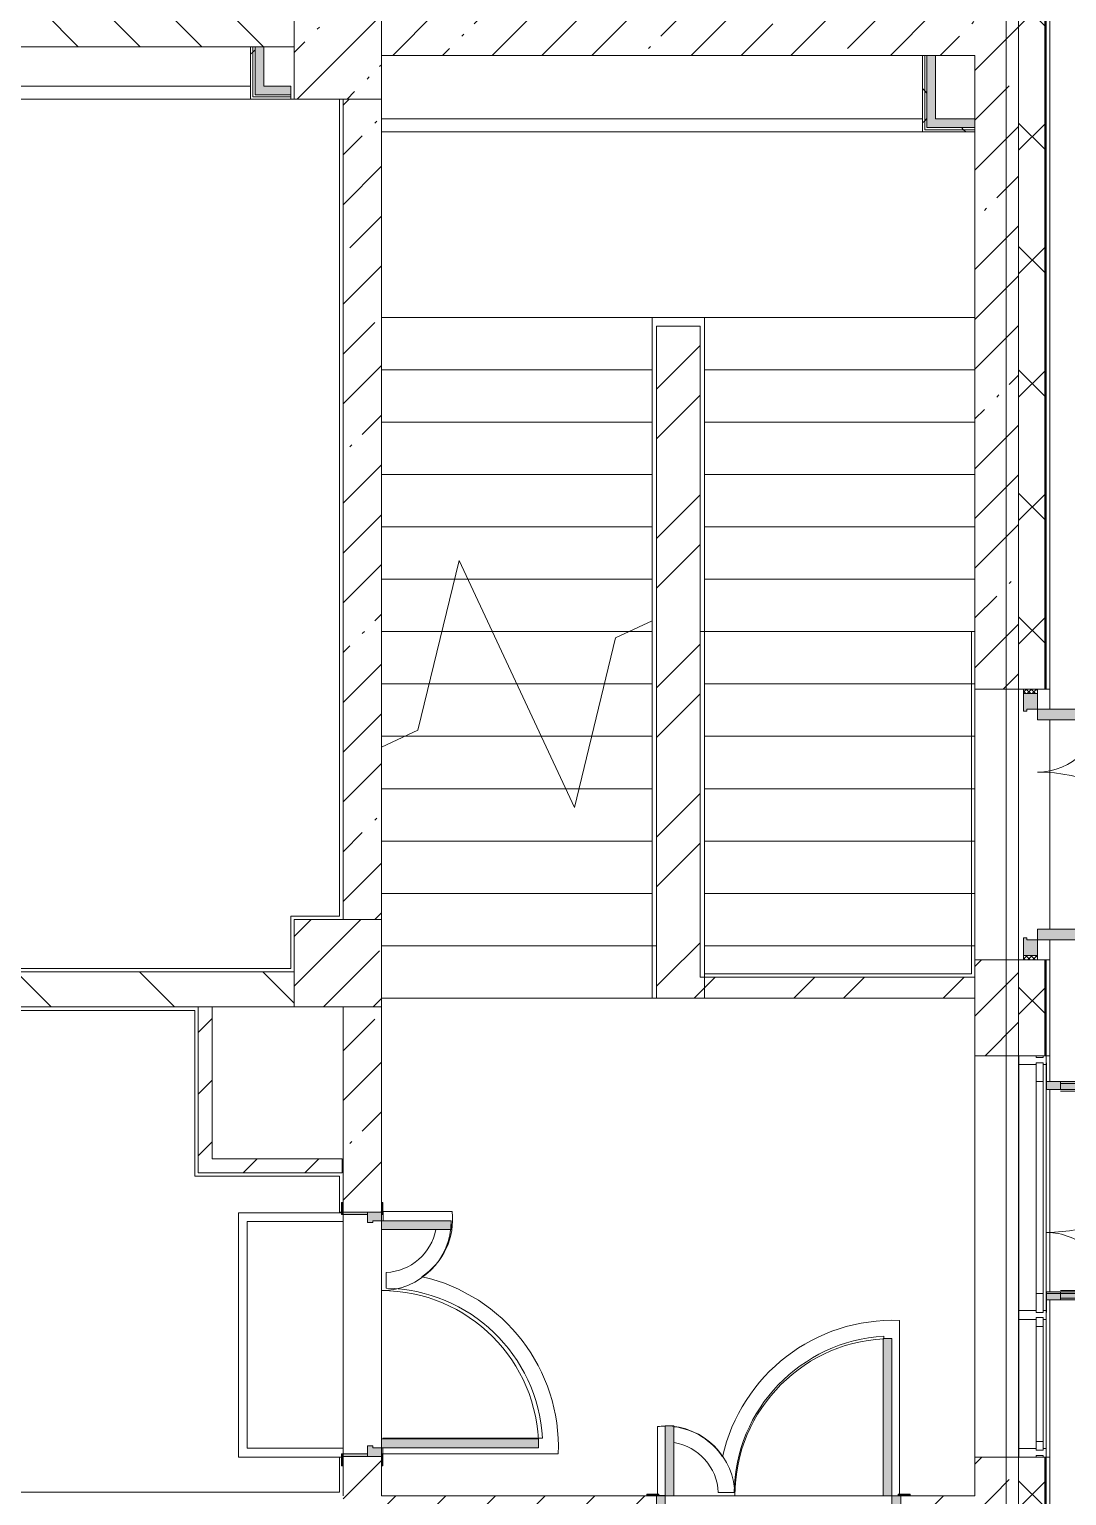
# Model space of a CAD drawing. Header units: millimetres. Extents: x -4196 to 190310, y -8553 to 29000.
# Drawn here: x 178759 to 184702, y 10600 to 19000 of the extents above; entities that cross this region are included whole.
import ezdxf

# ---------------------------------------------------------------- set-up
doc = ezdxf.new("R2010")
doc.units = ezdxf.units.MM
for name, color, linetype, lineweight, true_color in [('A-DETL-GENF-10', 7, 'Continuous', 5, 0xe2e2e2), ('A-DETL-GENF-9', 7, 'Continuous', 5, 0xaaaaaa), ('A-DOOR-1', 7, 'Continuous', 5, 0xaaaaaa), ('A-DOOR-2', 7, 'Continuous', 5, 0xe2e2e2), ('A-DOOR-FRAM-1', 7, 'Continuous', 5, 0xe2e2e2), ('A-DOOR-FRAM-2', 7, 'Continuous', 5, 0xaaaaaa), ('A-FLOR-1', 7, 'Continuous', 5, 0xaaaaaa), ('I-WALL-1', 7, 'Continuous', 5, 0xe7e7e7)]:
    doc.layers.add(name, color=color, linetype=linetype, lineweight=lineweight, true_color=true_color)
for name, color, linetype, lineweight in [('A-GLAZ-1', 7, 'Continuous', 5), ('A-GLAZ-CWMG-2', 7, 'Continuous', 5), ('A-WALL', 7, 'Continuous', 9), ('A-WALL-4', 7, 'Continuous', 5), ('I-WALL-3', 7, 'Continuous', 5), ('S-COLS-2', 7, 'Continuous', 5), ('S-STRS-3', 7, 'Continuous', 5), ('S-STRS-MBND-2', 7, 'Continuous', 5), ('Оси', 7, 'Continuous', 9)]:
    doc.layers.add(name, color=color, linetype=linetype, lineweight=lineweight)
pattern_1 = [(45, (59346.5, 0), (-285.1231, 285.1231), []), (45, (59631.6, 0), (-285.1231, 285.1231), [504.031, -100.806, 16.764, -84.042])]
pattern_2 = [(45, (59346.5, 0), (-427.6843, 427.6843), []), (45, (59631.6, 0), (-427.6843, 427.6843), [])]
pattern_3 = [(45, (59346.5, 0), (-176.7767, 176.7767), [])]
pattern_4 = [(45, (59346.5, 0), (-530.33, 530.33), []), (135, (59346.5, 0), (-530.33, -530.33), [])]

# ---------------------------------------------------------------- blocks, each defined once
blk = doc.blocks.new('110_Дверь_СКБ_2Ст - Д-5_п_ Из игровой в коридор-32679362-1_6_1_птичка')
at = {"layer": 'A-DOOR-2'}
for points in [[(616.3, 110), (662.5, 110), (662.5, 1010), (612.5, 1010), (612.5, 110)], [(-637.5, 110), (-587.5, 110), (-591.3, 510), (-637.5, 506), (-637.5, 111.5)], [(712.5, -110), (712.5, 30), (697.5, 27.7), (697.5, -110)]]:
    blk.add_hatch(color=256, dxfattribs=at).paths.add_polyline_path(points)
h = blk.add_hatch(color=256, dxfattribs=at)
h.paths.add_polyline_path([(652.5, 30), (712.5, 30), (712.5, 110), (662.5, 108.5), (662.5, 60), (652.5, 60)])
h.paths.add_polyline_path([(-643.3, 30), (-627.5, 30), (-627.5, 60), (-637.5, 60), (-637.5, 110), (-687.5, 110), (-687.5, 30), (-672.5, 30)])
at = {"layer": 'A-DOOR-FRAM-1'}
for points in [[(-681.3, 110), (-672.5, 112.1), (-672.5, 118), (-742.5, 118), (-742.5, 110), (-687.5, 110)], [(717.5, 110), (767.5, 110), (767.5, 118), (697.5, 118), (697.5, 110), (712.5, 110)], [(-672.5, -110), (-672.5, 30), (-687.5, 30), (-687.5, -110)], [(-672.5, -118), (-672.5, -110), (-742.5, -110), (-742.5, -118), (-687.5, -118)], [(762.5, -118), (767.5, -118), (762.5, -110), (697.5, -110), (697.5, -118), (750.3, -118)]]:
    blk.add_hatch(color=256, dxfattribs=at).paths.add_polyline_path(points)
at = {"layer": 'A-DOOR-1'}
for p, q in [((662.5, 1010), (612.5, 1010)), ((612.5, 1010), (612.5, 110)), ((662.5, 110), (662.5, 1010)), ((-637.5, 510), (-637.5, 110)), ((-587.5, 510), (-637.5, 510)), ((-587.5, 110), (-587.5, 510)), ((-637.5, 110), (-587.5, 110)), ((612.5, 110), (662.5, 110))]:
    blk.add_line(p, q, dxfattribs=at)
for centre, radius, start, end in [((662.5, 110), 900, 90, 180), ((-637.5, 110), 400, 360, 90)]:
    blk.add_arc(centre, radius, start, end, dxfattribs=at)
at = {"layer": 'A-DOOR-FRAM-2'}
for p, q in [((-672.5, 118), (-742.5, 118)), ((-742.5, 118), (-742.5, 110)), ((-742.5, 110), (-672.5, 110)), ((-637.5, 110), (-687.5, 110)), ((-687.5, 110), (-687.5, 30)), ((-672.5, 110), (-672.5, 118)), ((-637.5, 60), (-637.5, 110)), ((662.5, 110), (662.5, 60)), ((712.5, 110), (662.5, 110)), ((767.5, 118), (697.5, 118)), ((697.5, 118), (697.5, 110)), ((697.5, 110), (767.5, 110)), ((712.5, 30), (712.5, 110)), ((767.5, 110), (767.5, 118)), ((-687.5, 30), (-627.5, 30)), ((-672.5, 30), (-687.5, 30)), ((-687.5, 30), (-687.5, -110)), ((-672.5, -110), (-672.5, 30)), ((-627.5, 60), (-637.5, 60)), ((-627.5, 30), (-627.5, 60)), ((662.5, 60), (652.5, 60)), ((652.5, 60), (652.5, 30)), ((652.5, 30), (712.5, 30)), ((712.5, 30), (697.5, 30)), ((697.5, 30), (697.5, -110)), ((712.5, -110), (712.5, 30)), ((-672.5, -110), (-742.5, -110)), ((-742.5, -110), (-742.5, -118)), ((-742.5, -118), (-672.5, -118)), ((-687.5, -110), (-672.5, -110)), ((-672.5, -118), (-672.5, -110)), ((697.5, -110), (712.5, -110)), ((767.5, -110), (697.5, -110)), ((697.5, -110), (697.5, -118)), ((697.5, -118), (767.5, -118)), ((767.5, -118), (767.5, -110))]:
    blk.add_line(p, q, dxfattribs=at)
blk = doc.blocks.new('110_Дверь_СКБ_2Ст - Д-1_л_Лестничная клетка EIS60 2-V113-1_6_1_птичка')
at = {"layer": 'A-DOOR-2'}
for points in [[(662.5, 475.4), (662.5, 1010), (612.5, 1010), (612.5, 110), (662.5, 110), (662.5, 317.5)], [(-587.5, 466.9), (-587.5, 510), (-637.5, 510), (-637.5, 110), (-587.5, 110), (-587.5, 317.5)], [(712.5, 30), (697.5, 30), (697.5, -110), (712.5, -110)]]:
    blk.add_hatch(color=256, dxfattribs=at).paths.add_polyline_path(points)
h = blk.add_hatch(color=256, dxfattribs=at)
h.paths.add_polyline_path([(712.5, 110), (662.5, 110), (662.5, 60), (652.5, 60), (652.5, 30), (712.5, 30)])
h.paths.add_polyline_path([(-627.5, 30), (-632.5, 60), (-637.5, 60), (-637.5, 110), (-687.5, 110), (-682.5, 30), (-632.5, 30)])
at = {"layer": 'A-DOOR-FRAM-1'}
for points in [[(-672.5, 118), (-742.5, 118), (-742.5, 110), (-672.5, 112.8)], [(767.5, 117.5), (767.5, 118), (697.5, 117.5), (697.7, 110), (767.5, 110)], [(-672.5, 30), (-687.5, 30), (-682.5, -110), (-672.5, -110)], [(-672.5, -118), (-672.5, -110), (-742.5, -110), (-742.5, -118), (-681.8, -118)], [(767.5, -110), (697.5, -110), (697.5, -118), (767.5, -118)]]:
    blk.add_hatch(color=256, dxfattribs=at).paths.add_polyline_path(points)
at = {"layer": 'A-DOOR-1'}
for p, q in [((662.5, 1010), (612.5, 1010)), ((612.5, 1010), (612.5, 110)), ((662.5, 110), (662.5, 1010)), ((-637.5, 510), (-637.5, 110)), ((-587.5, 510), (-637.5, 510)), ((-587.5, 110), (-587.5, 510)), ((-637.5, 110), (-587.5, 110)), ((612.5, 110), (662.5, 110))]:
    blk.add_line(p, q, dxfattribs=at)
for centre, radius, start, end in [((662.5, 110), 900, 90, 180), ((-637.5, 110), 400, 360, 90)]:
    blk.add_arc(centre, radius, start, end, dxfattribs=at)
at = {"layer": 'A-DOOR-FRAM-2'}
for p, q in [((-672.5, 118), (-742.5, 118)), ((-742.5, 118), (-742.5, 110)), ((-742.5, 110), (-672.5, 110)), ((-637.5, 110), (-687.5, 110)), ((-687.5, 110), (-687.5, 30)), ((-672.5, 110), (-672.5, 118)), ((-637.5, 60), (-637.5, 110)), ((662.5, 110), (662.5, 60)), ((712.5, 110), (662.5, 110)), ((767.5, 118), (697.5, 118)), ((697.5, 118), (697.5, 110)), ((697.5, 110), (767.5, 110)), ((712.5, 30), (712.5, 110)), ((767.5, 110), (767.5, 118)), ((-687.5, 30), (-627.5, 30)), ((-672.5, 30), (-687.5, 30)), ((-687.5, 30), (-687.5, -110)), ((-672.5, -110), (-672.5, 30)), ((-627.5, 60), (-637.5, 60)), ((-627.5, 30), (-627.5, 60)), ((662.5, 60), (652.5, 60)), ((652.5, 60), (652.5, 30)), ((652.5, 30), (712.5, 30)), ((712.5, 30), (697.5, 30)), ((697.5, 30), (697.5, -110)), ((712.5, -110), (712.5, 30)), ((-672.5, -110), (-742.5, -110)), ((-742.5, -110), (-742.5, -118)), ((-742.5, -118), (-672.5, -118)), ((-687.5, -110), (-672.5, -110)), ((-672.5, -118), (-672.5, -110)), ((697.5, -110), (712.5, -110)), ((767.5, -110), (697.5, -110)), ((697.5, -110), (697.5, -118)), ((697.5, -118), (767.5, -118)), ((767.5, -118), (767.5, -110))]:
    blk.add_line(p, q, dxfattribs=at)
blk = doc.blocks.new('110_Дверь_СКБ_2Ст_Наружная - ДН-3_1_л__ Двухстворчатая 1200 х2900 из подвала EI30-23667726-1_6_1_птичка')
at = {"layer": 'A-DOOR-1'}
h = blk.add_hatch(dxfattribs=at)
h.set_pattern_fill('FP_195', color=256, style=0, pattern_type=2)
h.set_pattern_definition([(135, (1526.41, 143.685), (-14.14214, -14.14214), []), (225, (1526.41, 143.685), (14.14214, -14.14214), [])])
h.paths.add_polyline_path([(794.5, 29), (769.5, 29), (769.9, -51), (794.5, -51), (794.5, -31)])
at = {"layer": 'A-DOOR-2'}
for points in [[(679.5, 196.4), (679.5, 989), (619.5, 989), (619.5, 29), (679.5, 31), (679.5, 101)], [(-580.5, 79.1), (-580.5, 389), (-640.5, 389), (-640.5, 29), (-580.5, 31), (-580.5, 79)]]:
    blk.add_hatch(color=256, dxfattribs=at).paths.add_polyline_path(points)
h = blk.add_hatch(color=256, dxfattribs=at)
h.paths.add_polyline_path([(769.5, -39.6), (769.5, 29), (679.5, 29), (679.5, -31), (669.5, -31), (669.5, -51), (769.5, -50.6)])
h.paths.add_polyline_path([(-630.5, -51), (-630.5, -31), (-640.5, -31), (-640.5, 29), (-730.5, 29), (-730.5, -51), (-640.5, -51)])
at = {"layer": 'A-DOOR-FRAM-2'}
h = blk.add_hatch(dxfattribs=at)
h.set_pattern_fill('FP_196', color=256, style=0, pattern_type=2)
h.set_pattern_definition([(45, (-596.384, 143.685), (-14.1421, 14.1421), []), (135, (-596.384, 143.685), (-14.1421, -14.1421), [])])
h.paths.add_polyline_path([(-730.5, -51), (-730.5, 29), (-755.5, 29), (-755.5, -51)])
at = {"layer": 'A-DOOR-1'}
for p, q in [((679.5, 989), (619.5, 989)), ((619.5, 989), (619.5, 29)), ((679.5, 29), (679.5, 989)), ((-640.5, 389), (-640.5, 29)), ((-580.5, 389), (-640.5, 389)), ((-580.5, 29), (-580.5, 389)), ((-640.5, 29), (-580.5, 29)), ((619.5, 29), (679.5, 29))]:
    blk.add_line(p, q, dxfattribs=at)
for centre, radius, start, end in [((679.5, 29), 960, 90, 180), ((-640.5, 29), 360, 0, 90)]:
    blk.add_arc(centre, radius, start, end, dxfattribs=at)
at = {"layer": 'A-DOOR-FRAM-2'}
for p, q in [((-730.5, 29), (-755.5, 29)), ((-755.5, 29), (-755.5, -51)), ((-640.5, 29), (-730.5, 29)), ((-730.5, 29), (-730.5, -51)), ((-730.5, -51), (-730.5, 29)), ((-640.5, -31), (-640.5, 29)), ((679.5, 29), (679.5, -31)), ((769.5, 29), (679.5, 29)), ((769.5, -51), (769.5, 29)), ((794.5, 29), (769.5, 29)), ((769.5, 29), (769.5, -51)), ((794.5, -51), (794.5, 29)), ((-755.5, -51), (-730.5, -51)), ((-730.5, -51), (-630.5, -51)), ((-630.5, -31), (-640.5, -31)), ((-630.5, -51), (-630.5, -31)), ((679.5, -31), (669.5, -31)), ((669.5, -31), (669.5, -51)), ((669.5, -51), (769.5, -51)), ((769.5, -51), (794.5, -51))]:
    blk.add_line(p, q, dxfattribs=at)
blk = doc.blocks.new('PNS_Панель прямоугольная - Нр_Стекло - 40мм-24160822-1_6_1_птичка')
at = {"layer": 'A-GLAZ-1'}
for p, q in [((-380, 0), (-380, 40)), ((-380, 40), (-330, 40)), ((-330, 40), (330, 40)), ((-330, 40), (-330, 0)), ((380, 40), (330, 40)), ((330, 40), (330, 0)), ((380, 0), (380, 40)), ((-330, 0), (-380, 0)), ((-330, 0), (330, 0)), ((330, 0), (380, 0))]:
    blk.add_line(p, q, dxfattribs=at)
blk = doc.blocks.new('Прямоугольный импост - Импост структурный с накладкой - 160мм-23689442-1_6_1_птичка')
at = {"layer": 'A-GLAZ-CWMG-2'}
for p, q in [((125081, 11610), (125081, 10870)), ((125238, 11610), (125238, 10870))]:
    blk.add_line(p, q, dxfattribs=at)
blk = doc.blocks.new('Прямоугольный импост - Импост структурный с накладкой - 160мм-18691760-1_6_1_птичка')
at = {"layer": 'A-GLAZ-CWMG-2'}
for p, q in [((-50, 0), (-50, 17)), ((-50, 17), (0, 17)), ((0, 0), (-10, 0)), ((-10, 0), (-10, -40)), ((0, 17), (0, 0)), ((-50, -140), (-50, -40)), ((-10, -40), (0, -40)), ((0, -40), (0, -140)), ((0, -140), (-50, -140))]:
    blk.add_line(p, q, dxfattribs=at)
blk = doc.blocks.new('Дверь_Витражная_СКБ_2Ст - ВН-6-31912847-1_6_1_птичка')
at = {"layer": 'A-DETL-GENF-10'}
for points in [[(-643, -39), (-643, -370), (-598, -370), (-598, -20), (-643, -20)], [(562, -20), (562, -884), (607, -884), (607, -20)], [(607, -17), (607, -20), (705, -17)]]:
    blk.add_hatch(color=256, dxfattribs=at).paths.add_polyline_path(points)
at = {"layer": 'A-DETL-GENF-9'}
for p, q in [((-607, -20), (-715, -20)), ((-715, -20), (-607, -20)), ((-598, -20), (-643, -20)), ((-643, -370), (-643, -20)), ((-598, -20), (-643, -20)), ((-643, -20), (-643, -370)), ((-598, -370), (-598, -20)), ((-598, -370), (-598, -20)), ((562, -20), (607, -20)), ((562, -884), (562, -20)), ((562, -20), (562, -884)), ((607, -20), (562, -20)), ((607, -884), (607, -20)), ((607, -884), (607, -20)), ((607, -20), (715, -20)), ((607, -20), (715, -20)), ((-643, -100), (-598, -100)), ((-633, -290), (-633, -100)), ((-589, -290), (-589, -100)), ((553, -804), (553, -100)), ((607, -100), (562, -100)), ((597, -804), (597, -100)), ((-643, -290), (-598, -290)), ((-643, -370), (-598, -370)), ((-643, -370), (-598, -370)), ((607, -804), (562, -804)), ((607, -884), (562, -884)), ((562, -884), (607, -884))]:
    blk.add_line(p, q, dxfattribs=at)
at = {"layer": 'A-DOOR-1'}
for p, q in [((-715, 40), (-607, 40)), ((-715, 0), (-715, 40)), ((-607, 40), (-607, 0)), ((607, 40), (715, 40)), ((607, 0), (607, 40)), ((715, 40), (715, 0)), ((-607, 0), (-715, 0)), ((-607, -370), (-607, -20)), ((715, 0), (607, 0)), ((607, -884), (607, -20))]:
    blk.add_line(p, q, dxfattribs=at)
for centre, radius, start, end in [((-607, -20), 350, 270, 0), ((607, -20), 864, 180, 270)]:
    blk.add_arc(centre, radius, start, end, dxfattribs=at)
blk = doc.blocks.new('Прямоугольный импост - Импост структурный с накладкой - 160мм-23689444-1_6_1_птичка')
at = {"layer": 'A-GLAZ-CWMG-2'}
for p, q in [((125081, 13070), (125081, 11660)), ((125238, 13070), (125238, 11660)), ((125181, 12972), (125181, 11758)), ((125221, 12972), (125221, 11758))]:
    blk.add_line(p, q, dxfattribs=at)
blk = doc.blocks.new('Прямоугольный импост - Импост структурный с накладкой - 160мм-22960522-1_6_1_птичка')
at = {"layer": 'A-GLAZ-CWMG-2'}
for p, q in [((-25, 0), (-25, 17)), ((-25, 17), (25, 17)), ((25, 17), (25, 0)), ((-25, -140), (-25, -40)), ((25, -40), (25, -140)), ((25, -140), (-25, -140))]:
    blk.add_line(p, q, dxfattribs=at)
blk = doc.blocks.new('Прямоугольный импост - Импост структурный с накладкой - 160мм-18691766-1_6_1_птичка')
at = {"layer": 'A-GLAZ-CWMG-2'}
for p, q in [((0, 17), (-50, 17)), ((-50, 17), (-50, 0)), ((-10, -40), (-10, 0)), ((-10, 0), (0, 0)), ((0, 0), (0, 17)), ((-50, -40), (-50, -140)), ((0, -40), (-10, -40)), ((0, -140), (0, -40)), ((-50, -140), (0, -140))]:
    blk.add_line(p, q, dxfattribs=at)
blk = doc.blocks.new('BSC_Колонна _Прямоугольная - 500х500-V160-1_6_1_птичка')
at = {"layer": 'S-COLS-2'}
h = blk.add_hatch(dxfattribs=at)
h.set_pattern_fill('FP_199', color=256, style=0, pattern_type=2)
h.set_pattern_definition([(45, (-121180, -18850), (-285.1231, 285.1231), []), (45, (-120894.88, -18850), (-285.1231, 285.1231), [504.031, -100.806, 16.764, -84.042])])
h.paths.add_polyline_path([(230, -250), (250, -250), (250, 250), (-250, 250), (-250, -250), (30, -250)])
for p, q in [((250, 250), (-250, 250)), ((-250, 250), (-250, -250)), ((250, -250), (250, 250)), ((-250, -250), (250, -250))]:
    blk.add_line(p, q, dxfattribs=at)
blk = doc.blocks.new('BSC_Колонна _Прямоугольная - 500х500-22291386-1_6_1_птичка')
at = {"layer": 'S-COLS-2'}
h = blk.add_hatch(dxfattribs=at)
h.set_pattern_fill('FP_200', color=256, style=0, pattern_type=2)
h.set_pattern_definition([(45, (-121180, -13650), (-285.1231, 285.1231), []), (45, (-120894.88, -13650), (-285.1231, 285.1231), [504.031, -100.806, 16.764, -84.042])])
h.paths.add_polyline_path([(109, -250), (250, -250), (250, 250), (-250, 250), (-250, -250), (62, -250)])
for p, q in [((250, 250), (-250, 250)), ((-250, 250), (-250, -250)), ((250, -250), (250, 250)), ((-250, -250), (250, -250))]:
    blk.add_line(p, q, dxfattribs=at)
blk = doc.blocks.new('BSC_Колонна _Прямоугольная - 500х500-V167-1_6_1_птичка')
at = {"layer": 'S-COLS-2'}
for p, q in [((250, 250), (-250, 250)), ((-250, 250), (-250, -250)), ((250, -250), (250, 250)), ((-250, -250), (250, -250))]:
    blk.add_line(p, q, dxfattribs=at)
blk = doc.blocks.new('Зашивка приборов отопления2 - Зашивка приборов отопления-33269377-1_6_1_птичка')
at = {"layer": 'A-WALL-4'}
for p, q in [((119410, 18900), (118210, 18900)), ((120680.1, 18675), (120680.1, 18900)), ((118010, 18675), (120680.1, 18675)), ((120680.1, 18675), (118010, 18675)), ((120680.1, 18600), (120680.1, 18675)), ((118010, 18600), (120680.1, 18600))]:
    blk.add_line(p, q, dxfattribs=at)
blk = doc.blocks.new('Зашивка приборов отопления3 - Зашивка приборов отопления-33270266-1_6_1_птичка')
at = {"layer": 'A-WALL-4'}
for p, q in [((121430, 18487.5), (124530, 18487.5)), ((124530, 18487.5), (121430, 18487.5)), ((121430, 18412.5), (124530, 18412.5))]:
    blk.add_line(p, q, dxfattribs=at)

msp = doc.modelspace()

# ---------------------------------------------------------------- hatches: boundary and pattern name
at = {"layer": 'A-WALL-4'}
h = msp.add_hatch(dxfattribs=at)
h.set_pattern_fill('FP_116', color=256, style=0, pattern_type=2)
h.set_pattern_definition([(45, (59346.5, 0), (-353.5534, 353.5534), []), (135, (59346.5, 0), (-353.5534, -353.5534), [])])
h.paths.add_polyline_path([(184576.5, -250), (184576.5, 7700), (184426.5, 7700), (184426.5, -250), (184536.5, -250)])
h.paths.add_polyline_path([(184574.8, 8900), (184576.5, 8900), (184576.5, 10820), (184426.5, 10820), (184426.5, 8900), (184536.5, 8900)])
h.paths.add_polyline_path([(184426.5, 13120), (184576.5, 13120), (184576.5, 13670), (184426.5, 13670), (184426.5, 13293.6)])
h.paths.add_polyline_path([(184426.5, 15220), (184576.5, 15220), (184576.5, 21550), (184426.5, 21550), (184426.5, 15593.2)])
h = msp.add_hatch(dxfattribs=at)
h.set_pattern_fill('FP_98', color=256, style=0, pattern_type=2)
h.set_pattern_definition([(135, (59346.5, 0), (-176.7767, -176.7767), [])])
h.paths.add_polyline_path([(180256.5, 18900), (180276.5, 18900), (180276.5, 19100), (178756.5, 19100), (178756.5, 18900), (180026.6, 18900)])
h.paths.add_polyline_path([(177376.5, 18900), (177556.5, 18900), (177551.5, 19100), (177356.5, 19100), (177356.5, 18900)])
at = {"layer": 'I-WALL-1'}
for points in [[(180102.1, 18675), (180102.1, 18900), (180052.1, 18900), (180052.1, 18675)], [(183951.5, 18487.5), (183951.5, 18850), (183901.5, 18848), (183901.5, 18487.5)], [(180052.1, 18625), (180256.5, 18625), (180256.5, 18675), (180052.1, 18675)], [(184174.5, 18437.5), (184176.5, 18437.5), (184176.5, 18487.5), (183901.5, 18487.5), (183901.5, 18437.5)]]:
    msp.add_hatch(color=256, dxfattribs=at).paths.add_polyline_path(points)
at = {"layer": 'I-WALL-3'}
h = msp.add_hatch(dxfattribs=at)
h.set_pattern_fill('FP_97', color=256, style=0, pattern_type=2)
h.set_pattern_definition(pattern_1)
h.paths.add_polyline_path([(184426.5, 10600), (184426.5, 10820), (184176.5, 10820), (184176.5, 10600), (184226.5, 10600)])
h.paths.add_polyline_path([(184426.5, 13120), (184426.5, 13670), (184176.5, 13670), (184176.5, 13120)])
h.paths.add_polyline_path([(184176.5, 15220), (184426.5, 15220), (184426.5, 21400), (184176.5, 21400), (184176.5, 15550)])
h = msp.add_hatch(dxfattribs=at)
h.set_pattern_fill('FP_97', color=256, style=0, pattern_type=2)
h.set_pattern_definition(pattern_1)
h.paths.add_polyline_path([(184018.5, 18850), (184176.5, 18850), (184176.5, 19100), (180776.5, 19100), (180776.5, 18850), (183951.5, 18850)])
h = msp.add_hatch(dxfattribs=at)
h.set_pattern_fill('FP_208', color=256, style=0, pattern_type=2)
h.set_pattern_definition(pattern_4)
h.paths.add_polyline_path([(180036.5, 18612.5), (180039.6, 18612.5), (180039.6, 18900), (180027.1, 18900), (180027.1, 18612.5)])
h = msp.add_hatch(dxfattribs=at)
h.set_pattern_fill('FP_208', color=256, style=0, pattern_type=2)
h.set_pattern_definition(pattern_4)
h.paths.add_polyline_path([(180052.1, 18625), (180052.1, 18900), (180039.6, 18900), (180039.6, 18625)])
h = msp.add_hatch(dxfattribs=at)
h.set_pattern_fill('FP_208', color=256, style=0, pattern_type=2)
h.set_pattern_definition(pattern_4)
h.paths.add_polyline_path([(183889, 18425), (183889, 18850), (183876.5, 18850), (183876.5, 18425), (183885.9, 18425)])
h = msp.add_hatch(dxfattribs=at)
h.set_pattern_fill('FP_208', color=256, style=0, pattern_type=2)
h.set_pattern_definition(pattern_4)
h.paths.add_polyline_path([(183901.5, 18437.5), (183901.5, 18850), (183889, 18849), (183889, 18437.5)])
h = msp.add_hatch(dxfattribs=at)
h.set_pattern_fill('FP_97', color=256, style=0, pattern_type=2)
h.set_pattern_definition(pattern_1)
h.paths.add_polyline_path([(180776.5, 10380), (180776.5, 10825), (180556.5, 10825), (180556.5, 10380)])
h.paths.add_polyline_path([(180696.5, 12225), (180776.5, 12225), (180776.5, 13400), (180556.5, 13400), (180556.5, 12225)])
h.paths.add_polyline_path([(180675, 13900), (180776.5, 13900), (180776.5, 18600), (180556.5, 18600), (180556.5, 13900), (180568.5, 13900)])
h = msp.add_hatch(dxfattribs=at)
h.set_pattern_fill('FP_208', color=256, style=0, pattern_type=2)
h.set_pattern_definition(pattern_4)
h.paths.add_polyline_path([(183951.5, 18412.5), (184176.5, 18412.5), (184175.5, 18425), (183876.5, 18425), (183876.5, 18412.5), (183901.5, 18412.5)])
h = msp.add_hatch(dxfattribs=at)
h.set_pattern_fill('FP_208', color=256, style=0, pattern_type=2)
h.set_pattern_definition(pattern_4)
h.paths.add_polyline_path([(184175.5, 18425), (184176.5, 18425), (184174.5, 18437.5), (183889, 18437.5), (183889, 18425), (183951.5, 18425)])
h = msp.add_hatch(dxfattribs=at)
h.set_pattern_fill('FP_167', color=256, style=0, pattern_type=2)
h.set_pattern_definition(pattern_2)
h.paths.add_polyline_path([(182351.5, 13570), (182601.5, 13570), (182601.5, 17300), (182351.5, 17300), (182351.5, 13750)])
h = msp.add_hatch(dxfattribs=at)
h.set_pattern_fill('FP_115', color=256, style=0, pattern_type=2)
h.set_pattern_definition([(135, (59346.5, 0), (-353.5534, -353.5534), [])])
h.paths.add_polyline_path([(180276.5, 13400), (180276.5, 13600), (175446.5, 13600), (175446.5, 13400), (180054.5, 13400)])
h = msp.add_hatch(dxfattribs=at)
h.set_pattern_fill('FP_167', color=256, style=0, pattern_type=2)
h.set_pattern_definition(pattern_2)
h.paths.add_polyline_path([(182626.5, 13450), (184176.5, 13450), (184176.5, 13570), (182351.5, 13570), (182351.5, 13450), (182601.5, 13450)])
h = msp.add_hatch(dxfattribs=at)
h.set_pattern_fill('FP_114', color=256, style=0, pattern_type=2)
h.set_pattern_definition(pattern_3)
h.paths.add_polyline_path([(179726.5, 12450), (179806.5, 12450), (179806.5, 13400), (179726.5, 13400), (179726.5, 13077.6)])
h = msp.add_hatch(dxfattribs=at)
h.set_pattern_fill('FP_114', color=256, style=0, pattern_type=2)
h.set_pattern_definition(pattern_3)
h.paths.add_polyline_path([(180551.5, 12450), (180551.5, 12530), (179806.5, 12530), (179806.5, 12450), (180536.5, 12450)])
h = msp.add_hatch(dxfattribs=at)
h.set_pattern_fill('FP_97', color=256, style=0, pattern_type=2)
h.set_pattern_definition(pattern_1)
h.paths.add_polyline_path([(180776.5, 10380), (182351.5, 10380), (182351.5, 10600), (180776.5, 10600), (180776.5, 10419.1)])
h.paths.add_polyline_path([(184426.5, 10380), (184426.5, 10600), (183751.5, 10600), (183756.5, 10380), (184276.5, 10380)])

# ---------------------------------------------------------------- linework, layer by layer
at = {"layer": 'A-FLOR-1'}
for p, q in [((180256.5, 18600), (180276.5, 18600)), ((180536.5, 18600), (180536.5, 13920)), ((184176.5, 15550), (182601.5, 15550)), ((182626.5, 15550), (182626.5, 13590)), ((184156.5, 13590), (184156.5, 15550)), ((180256.5, 13920), (180256.5, 13620)), ((180536.5, 13920), (180256.5, 13920)), ((182351.5, 13750), (182326.5, 13750)), ((180256.5, 13620), (177376.5, 13620)), ((182626.5, 13590), (184156.5, 13590)), ((182351.5, 13450), (182326.5, 13450)), ((173020.7, 13380), (179706.5, 13380)), ((179706.5, 12430), (179706.5, 13380)), ((180536.5, 12430), (179706.5, 12430)), ((180536.5, 12225), (180536.5, 12430)), ((179956.5, 12220), (179956.5, 10821.3)), ((180548.5, 12220), (179956.5, 12220)), ((180548.5, 12225), (180536.5, 12225)), ((180556.5, 12170), (180556.5, 12210)), ((181181.4, 12227.4), (180787, 12227.4)), ((180787, 12227.4), (180787, 12175)), ((180006.5, 10871.3), (180006.5, 12170)), ((180006.5, 12170), (180556.5, 12170)), ((180804, 11878.7), (180804, 11788.3)), ((183745.3, 10608), (183745.3, 11603.8)), ((183655.3, 11513.1), (183655.3, 11500)), ((181698.5, 10929.8), (180784, 10929.8)), ((182357.6, 10996), (182357.6, 10608)), ((180556.5, 10871.3), (180006.5, 10871.3)), ((180556.5, 10840), (180556.5, 10871.3)), ((180784, 10875), (180784, 10840)), ((180784.5, 10839.8), (181789.2, 10839.8)), ((179956.5, 10821.3), (180548.5, 10821.3)), ((180536.5, 10620), (180536.5, 10821.3)), ((170526.5, 10620), (180536.5, 10620)), ((182366.5, 10601.5), (182401.5, 10601.5)), ((182706.3, 10618.5), (182796.8, 10618.5))]:
    msp.add_line(p, q, dxfattribs=at)
for centre, radius, start, end in [((180790, 12182.4), 394, 303.62195, 6.55825), ((180790, 12182.4), 304, 272.63955, 349.07682), ((180790, 10878.4), 1000, 357.78741, 77.3989), ((180790, 10878.4), 910, 3.23752, 89.11849), ((183706.6, 10604.5), 1000, 87.78741, 167.3989), ((183706.6, 10604.5), 910, 93.23752, 179.11849), ((182402.6, 10604.5), 394, 90.17146, 96.55825), ((182402.6, 10604.5), 394, 33.62195, 82.54393), ((182402.6, 10604.5), 304, 2.63955, 80.73873)]:
    msp.add_arc(centre, radius, start, end, dxfattribs=at)
at = {"layer": 'A-WALL'}
for p, q in [((184576.5, 15220), (184576.5, 21550)), ((184579.5, 15220), (184579.5, 21553)), ((184426.5, 21400), (184426.5, 15220)), ((180039.6, 18900), (180039.6, 18612.5)), ((180052.1, 18900), (180052.1, 18625)), ((183951.5, 18850), (183876.5, 18850)), ((183889, 18850), (183889, 18425)), ((183901.5, 18850), (183901.5, 18437.5)), ((180039.6, 18612.5), (180256.5, 18612.5)), ((180052.1, 18625), (180256.5, 18625)), ((184176.5, 18412.5), (184176.5, 18487.5)), ((183889, 18425), (184176.5, 18425)), ((183901.5, 18437.5), (184176.5, 18437.5)), ((184426.5, 13670), (184426.5, 13120)), ((184576.5, 13120), (184576.5, 13670)), ((184579.5, 13120), (184579.5, 13670)), ((184176.5, 13450), (184176.5, 13570)), ((179806.5, 13400), (179726.5, 13400)), ((184426.5, 10820), (184426.5, 10600)), ((184576.5, 8900), (184576.5, 10820)), ((184579.5, 8900), (184579.5, 10820))]:
    msp.add_line(p, q, dxfattribs=at)
at = {"layer": 'A-WALL-4'}
for p, q in [((184584.5, 15220), (184584.5, 21558)), ((184606.5, 21580), (184606.5, 15105)), ((177356.5, 18900), (180276.5, 18900)), ((184426.5, 15220), (184454.5, 15220)), ((184426.5, 13670), (184426.5, 15220)), ((184534.5, 15220), (184606.5, 15220)), ((184606.5, 15045), (184606.5, 13845)), ((184606.5, 13785), (184606.5, 12972)), ((184454.5, 13670), (184426.5, 13670)), ((184606.5, 13670), (184534.5, 13670)), ((184584.5, 13120), (184584.5, 13670)), ((184426.5, 13120), (184606.5, 13120)), ((184426.5, 10820), (184426.5, 13120)), ((184606.5, 12927), (184606.5, 11767)), ((184606.5, 11722), (184606.5, -280)), ((184606.5, 10820), (184426.5, 10820)), ((184584.5, -258), (184584.5, 10820))]:
    msp.add_line(p, q, dxfattribs=at)
at = {"layer": 'I-WALL-3'}
for p, q in [((180027.1, 18900), (180027.1, 18600)), ((180102.1, 18675), (180102.1, 18900)), ((180776.5, 18850), (183876.5, 18850)), ((183876.5, 18850), (183876.5, 18412.5)), ((183951.5, 18850), (184176.5, 18850)), ((183951.5, 18487.5), (183951.5, 18850)), ((184176.5, 18850), (184176.5, 18487.5)), ((180256.5, 18675), (180102.1, 18675)), ((180256.5, 18600), (180256.5, 18675)), ((180027.1, 18600), (180256.5, 18600)), ((180556.5, 18600), (180556.5, 13900)), ((180776.5, 13900), (180776.5, 18600)), ((184176.5, 18487.5), (183951.5, 18487.5)), ((183876.5, 18412.5), (184176.5, 18412.5)), ((184176.5, 18412.5), (184176.5, 13570)), ((182351.5, 17300), (182351.5, 13450)), ((182601.5, 17300), (182351.5, 17300)), ((182601.5, 13570), (182601.5, 17300)), ((184176.5, 15220), (184426.5, 15220)), ((184426.5, 13670), (184176.5, 13670)), ((180276.5, 13600), (177356.5, 13600)), ((184176.5, 13570), (182601.5, 13570)), ((182351.5, 13450), (184176.5, 13450)), ((184176.5, 10600), (184176.5, 13450)), ((175446.5, 13400), (179726.5, 13400)), ((179726.5, 13400), (179726.5, 12450)), ((179806.5, 13400), (180276.5, 13400)), ((179806.5, 12530), (179806.5, 13400)), ((180556.5, 13400), (180556.5, 12280)), ((180776.5, 12280), (180776.5, 13400)), ((184176.5, 13120), (184426.5, 13120)), ((180551.5, 12530), (179806.5, 12530)), ((180551.5, 12450), (180551.5, 12530)), ((179726.5, 12450), (180551.5, 12450)), ((180556.5, 10871.3), (180556.5, 12170)), ((180776.5, 12125), (180776.5, 10925)), ((180556.5, 10770), (180556.5, 10600)), ((180776.5, 10600), (180776.5, 10770)), ((184426.5, 10820), (184176.5, 10820)), ((182296.5, 10600), (180776.5, 10600)), ((182451.5, 10600), (183651.5, 10600)), ((184176.5, 10600), (183806.5, 10600)), ((184426.5, 10380), (184426.5, 10600))]:
    msp.add_line(p, q, dxfattribs=at)
at = {"layer": 'S-STRS-3'}
for p, q in [((180776.5, 17350), (182326.5, 17350)), ((180776.5, 17350), (182326.5, 17350)), ((182326.5, 17350), (182626.5, 17350)), ((182326.5, 17050), (182326.5, 17350)), ((184176.5, 17350), (182626.5, 17350)), ((182626.5, 17350), (182626.5, 17050)), ((184176.5, 17350), (182626.5, 17350)), ((180776.5, 17050), (182326.5, 17050)), ((180776.5, 17050), (182326.5, 17050)), ((182326.5, 16750), (182326.5, 17050)), ((182626.5, 17050), (182626.5, 16750)), ((184176.5, 17050), (182626.5, 17050)), ((184176.5, 17050), (182626.5, 17050)), ((180776.5, 16750), (182326.5, 16750)), ((180776.5, 16750), (182326.5, 16750)), ((182326.5, 16450), (182326.5, 16750)), ((182626.5, 16750), (182626.5, 16450)), ((184176.5, 16750), (182626.5, 16750)), ((184176.5, 16750), (182626.5, 16750)), ((180776.5, 16450), (182326.5, 16450)), ((180776.5, 16450), (182326.5, 16450)), ((182326.5, 16150), (182326.5, 16450)), ((182626.5, 16450), (182626.5, 16150)), ((184176.5, 16450), (182626.5, 16450)), ((184176.5, 16450), (182626.5, 16450)), ((180776.5, 16150), (182326.5, 16150)), ((180776.5, 16150), (182326.5, 16150)), ((182326.5, 15850), (182326.5, 16150)), ((182626.5, 16150), (182626.5, 15850)), ((184176.5, 16150), (182626.5, 16150)), ((184176.5, 16150), (182626.5, 16150)), ((180776.5, 15850), (181195.1, 15850)), ((180776.5, 15850), (181195.1, 15850)), ((181195.1, 15850), (181271.7, 15850)), ((181195.1, 15850), (181271.7, 15850)), ((181271.7, 15850), (182326.5, 15850)), ((181271.7, 15850), (182326.5, 15850)), ((182326.5, 15611.4), (182326.5, 15850)), ((182626.5, 15850), (182626.5, 15550)), ((184176.5, 15850), (182626.5, 15850)), ((184176.5, 15850), (182626.5, 15850)), ((180776.5, 15550), (181122.2, 15550)), ((180776.5, 15550), (181122.2, 15550)), ((181122.2, 15550), (181411.6, 15550)), ((181122.2, 15550), (181411.6, 15550)), ((181411.6, 15550), (182194.8, 15550)), ((181411.6, 15550), (182194.8, 15550)), ((182194.8, 15550), (182326.5, 15550)), ((182194.8, 15550), (182326.5, 15550)), ((182326.5, 15550), (182326.5, 15611.4)), ((182326.5, 15250), (182326.5, 15550)), ((184176.5, 15550), (182626.5, 15550)), ((180776.5, 15250), (181049.2, 15250)), ((180776.5, 15250), (181049.2, 15250)), ((181049.2, 15250), (181551.5, 15250)), ((181049.2, 15250), (181551.5, 15250)), ((181551.5, 15250), (182053.7, 15250)), ((181551.5, 15250), (182053.7, 15250)), ((182053.7, 15250), (182326.5, 15250)), ((182053.7, 15250), (182326.5, 15250)), ((182326.5, 14950), (182326.5, 15250)), ((180776.5, 14950), (180908.1, 14950)), ((180776.5, 14950), (180908.1, 14950)), ((180908.1, 14950), (181691.4, 14950)), ((180908.1, 14950), (181691.4, 14950)), ((181691.4, 14950), (181980.8, 14950)), ((181691.4, 14950), (181980.8, 14950)), ((181980.8, 14950), (182326.5, 14950)), ((181980.8, 14950), (182326.5, 14950)), ((182326.5, 14650), (182326.5, 14950)), ((180776.5, 14650), (181831.3, 14650)), ((180776.5, 14650), (181831.3, 14650)), ((181831.3, 14650), (181907.9, 14650)), ((181831.3, 14650), (181907.9, 14650)), ((181907.9, 14650), (182326.5, 14650)), ((181907.9, 14650), (182326.5, 14650)), ((182326.5, 14350), (182326.5, 14650)), ((180776.5, 14350), (182326.5, 14350)), ((180776.5, 14350), (182326.5, 14350)), ((182326.5, 14050), (182326.5, 14350)), ((180776.5, 14050), (182326.5, 14050)), ((180776.5, 14050), (182326.5, 14050)), ((182326.5, 13750), (182326.5, 14050)), ((180776.5, 13750), (182326.5, 13750)), ((180776.5, 13750), (182326.5, 13750)), ((182326.5, 13450), (182326.5, 13750)), ((180776.5, 13450), (182326.5, 13450)), ((180776.5, 13450), (182326.5, 13450))]:
    msp.add_line(p, q, dxfattribs=at)
at = {"layer": 'S-STRS-MBND-2'}
for p, q in [((180776.5, 18850), (180776.5, 17350)), ((184176.5, 18850), (180776.5, 18850)), ((184176.5, 17350), (184176.5, 18850)), ((180776.5, 17350), (182326.5, 17350)), ((180776.5, 15550), (180776.5, 17350)), ((180776.5, 17350), (182326.5, 17350)), ((182326.5, 17350), (182626.5, 17350)), ((182326.5, 15611.4), (182326.5, 17350)), ((184176.5, 17350), (182626.5, 17350)), ((182626.5, 17350), (182626.5, 13450)), ((184176.5, 17350), (182626.5, 17350)), ((184176.5, 17350), (184176.5, 13450)), ((180776.5, 17050), (182326.5, 17050)), ((180776.5, 17050), (182326.5, 17050)), ((184176.5, 17050), (182626.5, 17050)), ((184176.5, 17050), (182626.5, 17050)), ((180776.5, 16750), (182326.5, 16750)), ((180776.5, 16750), (182326.5, 16750)), ((184176.5, 16750), (182626.5, 16750)), ((184176.5, 16750), (182626.5, 16750)), ((180776.5, 16450), (182326.5, 16450)), ((180776.5, 16450), (182326.5, 16450)), ((184176.5, 16450), (182626.5, 16450)), ((184176.5, 16450), (182626.5, 16450)), ((180776.5, 16150), (182326.5, 16150)), ((180776.5, 16150), (182326.5, 16150)), ((184176.5, 16150), (182626.5, 16150)), ((184176.5, 16150), (182626.5, 16150)), ((181221.3, 15958.1), (180985, 14985.9)), ((181881.7, 14541.9), (181221.3, 15958.1)), ((180776.5, 15850), (181195.1, 15850)), ((180776.5, 15850), (181195.1, 15850)), ((181271.7, 15850), (182326.5, 15850)), ((181271.7, 15850), (182326.5, 15850)), ((184176.5, 15850), (182626.5, 15850)), ((184176.5, 15850), (182626.5, 15850)), ((180776.5, 15550), (181122.2, 15550)), ((180776.5, 15550), (181122.2, 15550)), ((181411.6, 15550), (182194.8, 15550)), ((181411.6, 15550), (182194.8, 15550)), ((182326.5, 15611.4), (182117.9, 15514.1)), ((184176.5, 15550), (182626.5, 15550)), ((184176.5, 15550), (182626.5, 15550)), ((182117.9, 15514.1), (181881.7, 14541.9)), ((180776.5, 15250), (181049.2, 15250)), ((180776.5, 15250), (181049.2, 15250)), ((181551.5, 15250), (182053.7, 15250)), ((181551.5, 15250), (182053.7, 15250)), ((184176.5, 15250), (182626.5, 15250)), ((184176.5, 15250), (182626.5, 15250)), ((180985, 14985.9), (180776.5, 14888.6)), ((180776.5, 14950), (180908.1, 14950)), ((180776.5, 14950), (180908.1, 14950)), ((181691.4, 14950), (181980.8, 14950)), ((181691.4, 14950), (181980.8, 14950)), ((184176.5, 14950), (182626.5, 14950)), ((184176.5, 14950), (182626.5, 14950)), ((181831.3, 14650), (181907.9, 14650)), ((181831.3, 14650), (181907.9, 14650)), ((184176.5, 14650), (182626.5, 14650)), ((184176.5, 14650), (182626.5, 14650)), ((184176.5, 14350), (182626.5, 14350)), ((184176.5, 14350), (182626.5, 14350)), ((184176.5, 14050), (182626.5, 14050)), ((184176.5, 14050), (182626.5, 14050)), ((184176.5, 13750), (182626.5, 13750)), ((184176.5, 13750), (182626.5, 13750)), ((184176.5, 13450), (182626.5, 13450))]:
    msp.add_line(p, q, dxfattribs=at)
at = {"layer": 'Оси'}
msp.add_line((184356.5, 10029.8), (184356.5, 21915.1), dxfattribs=at)

# ---------------------------------------------------------------- block references
at = {"layer": 'A-DOOR-1'}
for name, p, rotation in [('110_Дверь_СКБ_2Ст_Наружная - ДН-3_1_л__ Двухстворчатая 1200 х2900 из подвала EI30-23667726-1_6_1_птичка', (184505.5, 14464.5), 269.9999999999999), ('Дверь_Витражная_СКБ_2Ст - ВН-6-31912847-1_6_1_птичка', (184567.5, 12365), 89.99999999999957), ('110_Дверь_СКБ_2Ст - Д-1_л_Лестничная клетка EIS60 2-V113-1_6_1_птичка', (180666.5, 11537.5), 269.9999999999999)]:
    msp.add_blockref(name, p, dxfattribs=dict(at, rotation=rotation))
msp.add_blockref('110_Дверь_СКБ_2Ст - Д-5_п_ Из игровой в коридор-32679362-1_6_1_птичка', (183039, 10490), dxfattribs=at)
at = {"layer": 'A-GLAZ-1', "rotation": 89.99999999999957}
msp.add_blockref('PNS_Панель прямоугольная - Нр_Стекло - 40мм-24160822-1_6_1_птичка', (184567.5, 11240), dxfattribs=at)
at = {"layer": 'A-GLAZ-CWMG-2', "extrusion": (0, 0, -1), "rotation": 90.00000000000044}
for name, p in [('Прямоугольный импост - Импост структурный с накладкой - 160мм-18691760-1_6_1_птичка', (-184567.5, 13120)), ('Прямоугольный импост - Импост структурный с накладкой - 160мм-22960522-1_6_1_птичка', (-184567.5, 11635))]:
    msp.add_blockref(name, p, dxfattribs=at)
at = {"layer": 'A-GLAZ-CWMG-2'}
for name in ['Прямоугольный импост - Импост структурный с накладкой - 160мм-23689444-1_6_1_птичка', 'Прямоугольный импост - Импост структурный с накладкой - 160мм-23689442-1_6_1_птичка']:
    msp.add_blockref(name, (59346.5, 0), dxfattribs=at)
at = {"layer": 'A-GLAZ-CWMG-2', "rotation": 269.9999999999995}
msp.add_blockref('Прямоугольный импост - Импост структурный с накладкой - 160мм-18691766-1_6_1_птичка', (184567.5, 10820), dxfattribs=at)
at = {"layer": 'A-WALL-4'}
for name in ['Зашивка приборов отопления2 - Зашивка приборов отопления-33269377-1_6_1_птичка', 'Зашивка приборов отопления3 - Зашивка приборов отопления-33270266-1_6_1_птичка']:
    msp.add_blockref(name, (59346.5, 0), dxfattribs=at)
at = {"layer": 'S-COLS-2'}
for name, p in [('BSC_Колонна _Прямоугольная - 500х500-V160-1_6_1_птичка', (180526.5, 18850)), ('BSC_Колонна _Прямоугольная - 500х500-V167-1_6_1_птичка', (180526.5, 18850)), ('BSC_Колонна _Прямоугольная - 500х500-22291386-1_6_1_птичка', (180526.5, 13650))]:
    msp.add_blockref(name, p, dxfattribs=at)

doc.saveas('drawing.dxf')
